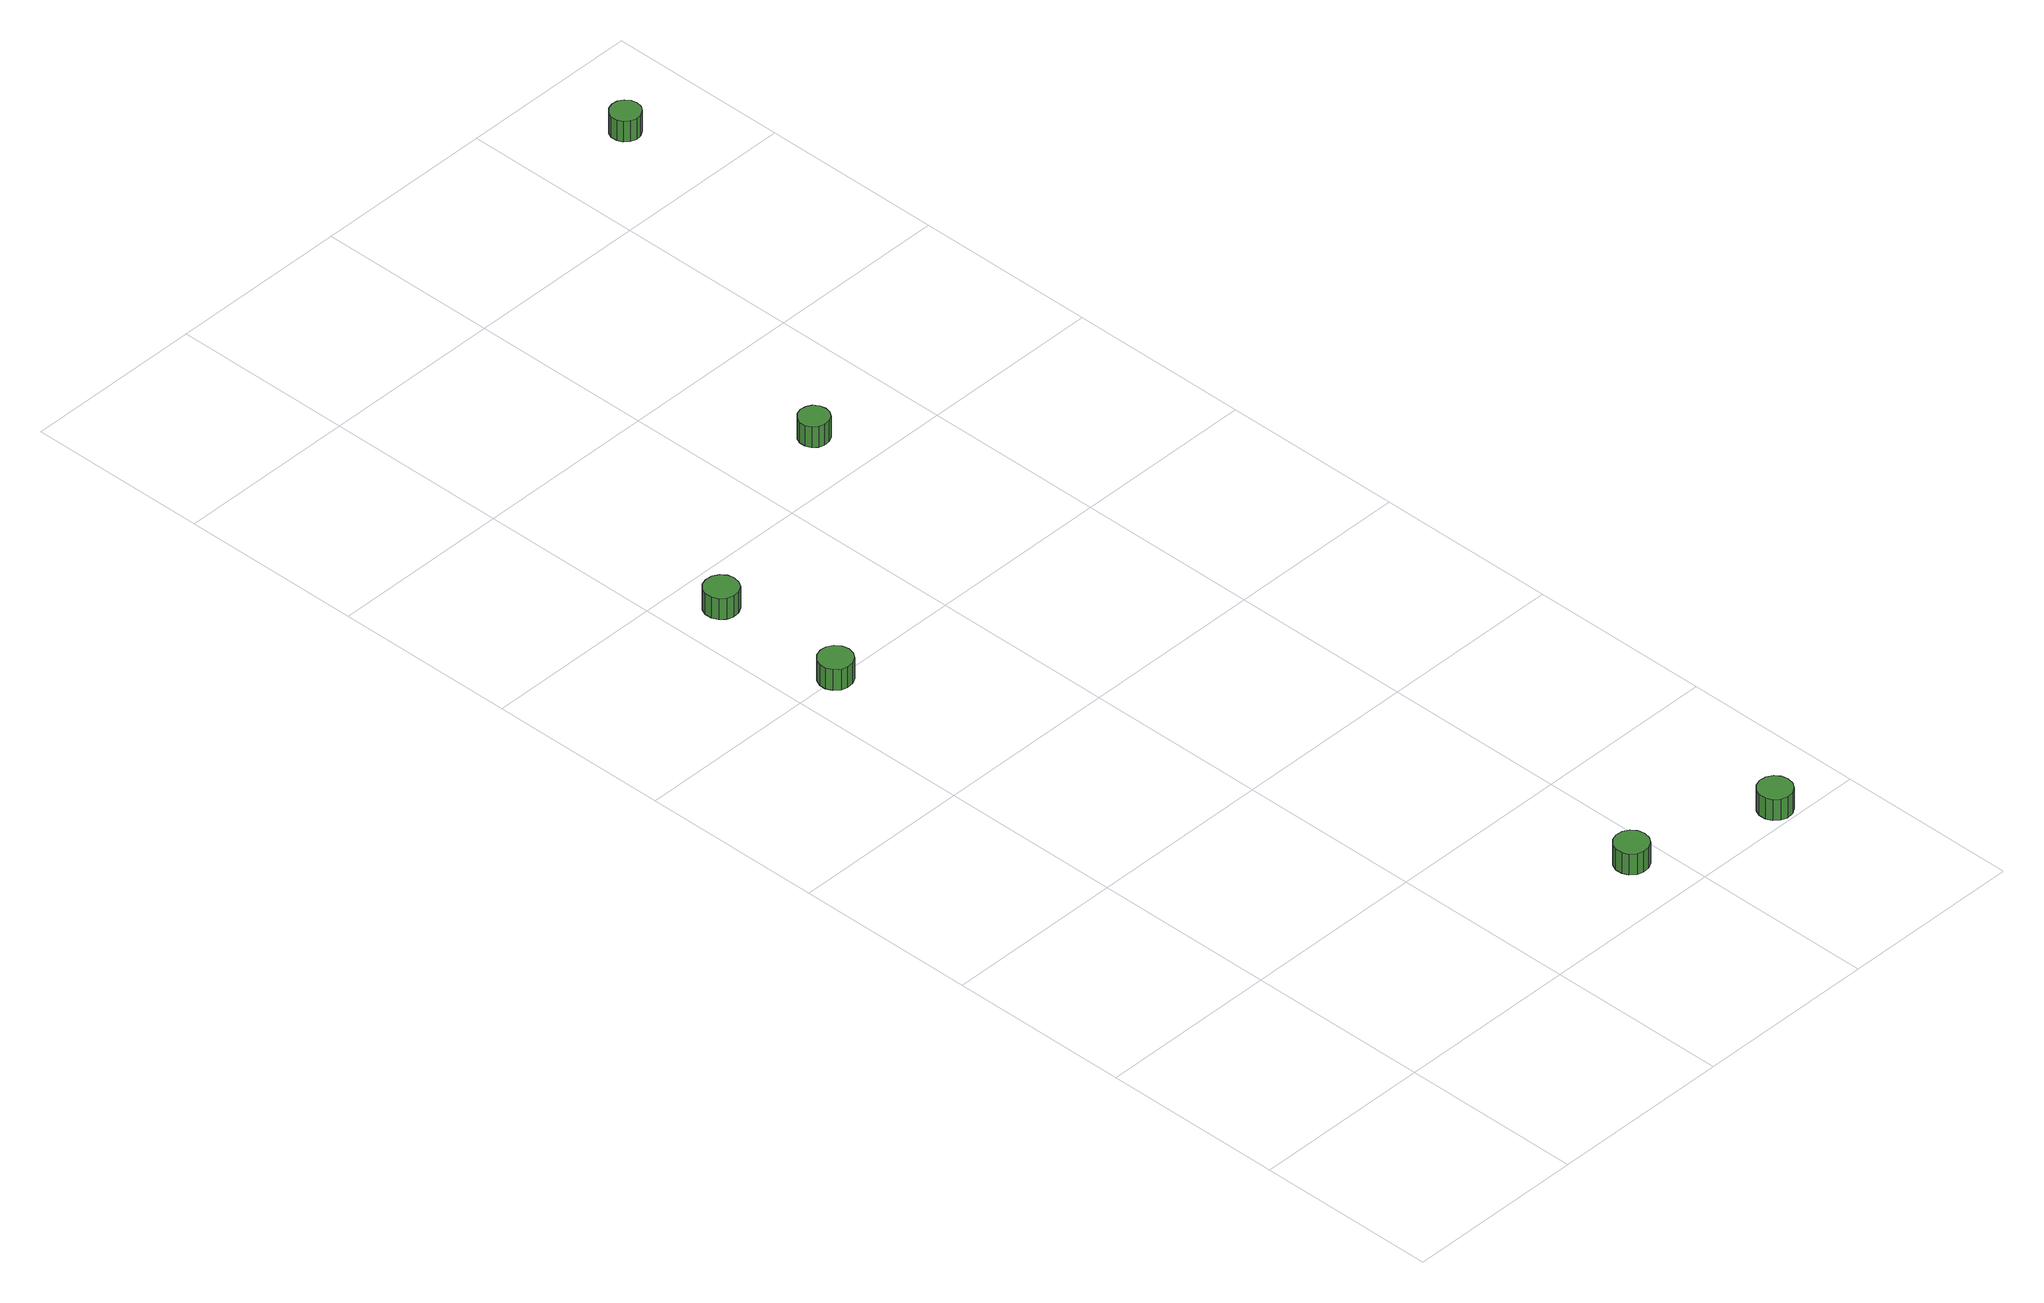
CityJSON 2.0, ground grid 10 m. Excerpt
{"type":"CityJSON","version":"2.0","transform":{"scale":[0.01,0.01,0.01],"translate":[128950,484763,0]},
"CityObjects":{
"tree1":{"type":"SolitaryVegetationObject","attributes":{"function":"something"},"geometry":[{"type":"MultiSurface","lod":"1","boundaries":[[[0,1,2,3,4,5,6,7,8,9,10,11,12,13,14]],[[15,16,17,18,19,20,21,22,23,24,25,26,27,28,29]],[[0,29,28,1]],[[1,28,27,2]],[[2,27,26,3]],[[3,26,25,4]],[[4,25,24,5]],[[5,24,23,6]],[[6,23,22,7]],[[7,22,21,8]],[[8,21,20,9]],[[9,20,19,10]],[[10,19,18,11]],[[11,18,17,12]],[[12,17,16,13]],[[13,16,15,14]],[[14,15,29,0]]]}]},
"tree2":{"type":"SolitaryVegetationObject","attributes":{"function":"something"},"geometry":[{"type":"MultiSurface","lod":"1","boundaries":[[[30,31,32,33,34,35,36,37,38,39,40,41,42,43,44]],[[45,46,47,48,49,50,51,52,53,54,55,56,57,58,59]],[[30,59,58,31]],[[31,58,57,32]],[[32,57,56,33]],[[33,56,55,34]],[[34,55,54,35]],[[35,54,53,36]],[[36,53,52,37]],[[37,52,51,38]],[[38,51,50,39]],[[39,50,49,40]],[[40,49,48,41]],[[41,48,47,42]],[[42,47,46,43]],[[43,46,45,44]],[[44,45,59,30]]]}]},
"tree3":{"type":"SolitaryVegetationObject","attributes":{"function":"something"},"geometry":[{"type":"MultiSurface","lod":"1","boundaries":[[[60,61,62,63,64,65,66,67,68,69,70,71,72,73,74]],[[75,76,77,78,79,80,81,82,83,84,85,86,87,88,89]],[[60,89,88,61]],[[61,88,87,62]],[[62,87,86,63]],[[63,86,85,64]],[[64,85,84,65]],[[65,84,83,66]],[[66,83,82,67]],[[67,82,81,68]],[[68,81,80,69]],[[69,80,79,70]],[[70,79,78,71]],[[71,78,77,72]],[[72,77,76,73]],[[73,76,75,74]],[[74,75,89,60]]]}]},
"tree4":{"type":"SolitaryVegetationObject","attributes":{"function":"something"},"geometry":[{"type":"MultiSurface","lod":"1","boundaries":[[[90,91,92,93,94,95,96,97,98,99,100,101,102,103,104]],[[105,106,107,108,109,110,111,112,113,114,115,116,117,118,119]],[[90,119,118,91]],[[91,118,117,92]],[[92,117,116,93]],[[93,116,115,94]],[[94,115,114,95]],[[95,114,113,96]],[[96,113,112,97]],[[97,112,111,98]],[[98,111,110,99]],[[99,110,109,100]],[[100,109,108,101]],[[101,108,107,102]],[[102,107,106,103]],[[103,106,105,104]],[[104,105,119,90]]]}]},
"tree5":{"type":"SolitaryVegetationObject","attributes":{"function":"something"},"geometry":[{"type":"MultiSurface","lod":"1","boundaries":[[[120,121,122,123,124,125,126,127,128,129,130,131,132,133,134]],[[135,136,137,138,139,140,141,142,143,144,145,146,147,148,149]],[[120,149,148,121]],[[121,148,147,122]],[[122,147,146,123]],[[123,146,145,124]],[[124,145,144,125]],[[125,144,143,126]],[[126,143,142,127]],[[127,142,141,128]],[[128,141,140,129]],[[129,140,139,130]],[[130,139,138,131]],[[131,138,137,132]],[[132,137,136,133]],[[133,136,135,134]],[[134,135,149,120]]]}]},
"tree6":{"type":"SolitaryVegetationObject","attributes":{"function":"something"},"geometry":[{"type":"MultiSurface","lod":"1","boundaries":[[[150,151,152,153,154,155,156,157,158,159,160,161,162,163,164]],[[165,166,167,168,169,170,171,172,173,174,175,176,177,178,179]],[[150,179,178,151]],[[151,178,177,152]],[[152,177,176,153]],[[153,176,175,154]],[[154,175,174,155]],[[155,174,173,156]],[[156,173,172,157]],[[157,172,171,158]],[[158,171,170,159]],[[159,170,169,160]],[[160,169,168,161]],[[161,168,167,162]],[[162,167,166,163]],[[163,166,165,164]],[[164,165,179,150]]]}]}
},
"vertices":[
[280,3948,294],[272,3985,294],[250,4016,294],[217,4035,294],[179,4039,294],[143,4027,294],[115,4002,294],[99,3967,294],[99,3929,294],[115,3895,294],[143,3869,294],[179,3858,294],[217,3862,294],[250,3880,294],[272,3911,294],[272,3911,167],[250,3880,167],[217,3862,167],[179,3858,167],[143,3869,167],[115,3895,167],[99,3929,167],[99,3967,167],[115,4002,167],[143,4027,167],[179,4039,167],[217,4035,167],[250,4016,167],[272,3985,167],[280,3948,167],
[270,4683,318],[262,4720,318],[240,4750,318],[207,4769,318],[169,4773,318],[133,4762,318],[105,4736,318],[90,4702,318],[90,4664,318],[105,4629,318],[133,4604,318],[169,4592,318],[207,4596,318],[240,4615,318],[262,4646,318],[262,4646,191],[240,4615,191],[207,4596,191],[169,4592,191],[133,4604,191],[105,4629,191],[90,4664,191],[90,4702,191],[105,4736,191],[133,4762,191],[169,4773,191],[207,4769,191],[240,4750,191],[262,4720,191],[270,4683,191],
[1930,323,225],[1922,360,225],[1900,391,225],[1867,410,225],[1829,414,225],[1793,402,225],[1765,377,225],[1750,342,225],[1750,304,225],[1765,270,225],[1793,244,225],[1829,233,225],[1867,237,225],[1900,256,225],[1922,286,225],[1922,286,98],[1900,256,98],[1867,237,98],[1829,233,98],[1793,244,98],[1765,270,98],[1750,304,98],[1750,342,98],[1765,377,98],[1793,402,98],[1829,414,98],[1867,410,98],[1900,391,98],[1922,360,98],[1930,323,98],
[2692,108,224],[2684,145,224],[2662,176,224],[2629,195,224],[2591,199,224],[2555,187,224],[2527,161,224],[2512,127,224],[2512,89,224],[2527,54,224],[2555,29,224],[2591,17,224],[2629,21,224],[2662,40,224],[2684,71,224],[2684,71,97],[2662,40,97],[2629,21,97],[2591,17,97],[2555,29,97],[2527,54,97],[2512,89,97],[2512,127,97],[2527,161,97],[2555,187,97],[2591,199,97],[2629,195,97],[2662,176,97],[2684,145,97],[2692,108,97],
[1469,5221,335],[1462,5254,335],[1442,5282,335],[1413,5298,335],[1379,5302,335],[1347,5291,335],[1322,5269,335],[1309,5238,335],[1309,5205,335],[1322,5174,335],[1347,5151,335],[1379,5141,335],[1413,5145,335],[1442,5161,335],[1462,5189,335],[1462,5189,208],[1442,5161,208],[1413,5145,208],[1379,5141,208],[1347,5151,208],[1322,5174,208],[1309,5205,208],[1309,5238,208],[1322,5269,208],[1347,5291,208],[1379,5302,208],[1413,5298,208],[1442,5282,208],[1462,5254,208],[1469,5221,208],
[2461,7386,388],[2454,7419,388],[2434,7446,388],[2405,7463,388],[2372,7466,388],[2340,7456,388],[2315,7433,388],[2301,7403,388],[2301,7369,388],[2315,7338,388],[2340,7316,388],[2372,7305,388],[2405,7309,388],[2434,7326,388],[2454,7353,388],[2454,7353,261],[2434,7326,261],[2405,7309,261],[2372,7305,261],[2340,7316,261],[2315,7338,261],[2301,7369,261],[2301,7403,261],[2315,7433,261],[2340,7456,261],[2372,7466,261],[2405,7463,261],[2434,7446,261],[2454,7419,261],[2461,7386,261]
]}
